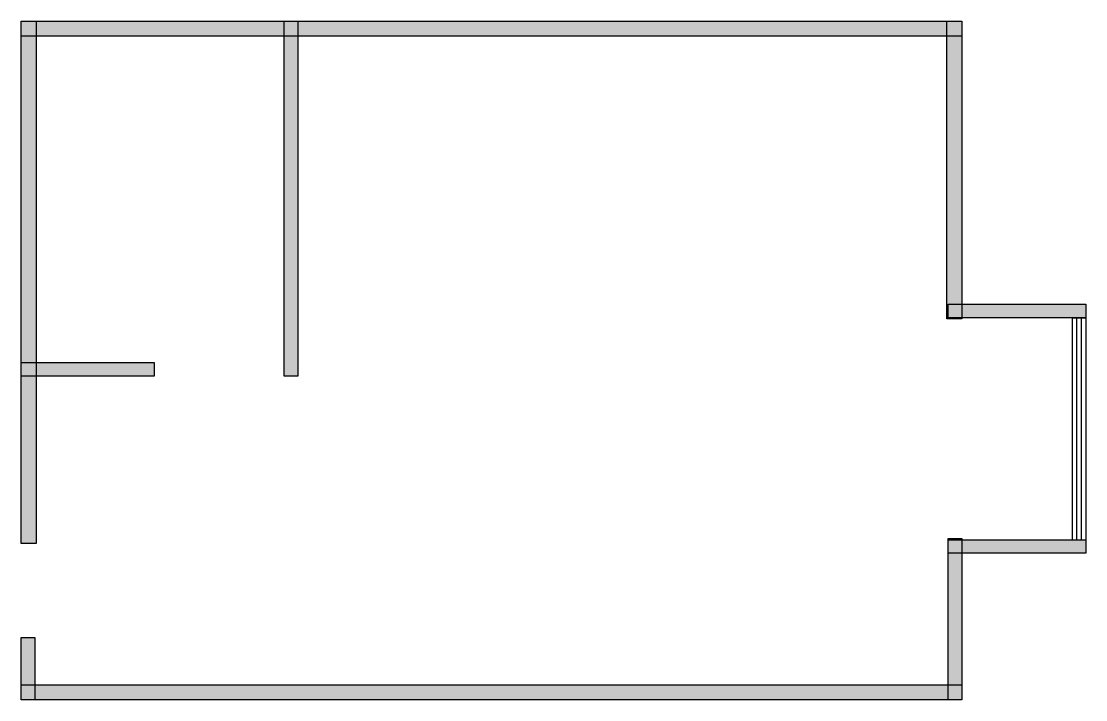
# Model space of a CAD drawing. Header units: centimetres. Extents: x 1 to 1074, y 1 to 685.
import ezdxf

# ---------------------------------------------------------------- set-up
doc = ezdxf.new("R2010")
doc.units = ezdxf.units.CM
doc.layers.add('WALL', color=7, linetype='Continuous')
doc.layers.add('WINDOW', color=5, linetype='Continuous')

msp = doc.modelspace()

# ---------------------------------------------------------------- hatches: boundary and pattern name
at = {"layer": 'WALL'}
h = msp.add_hatch(color=256, dxfattribs=at)
h.dxf.hatch_style = 1
h.paths.add_polyline_path([(1.2, 685), (948.8, 685), (948.8, 670), (1.2, 670)])
h = msp.add_hatch(color=256, dxfattribs=at)
h.dxf.hatch_style = 1
h.paths.add_polyline_path([(1.2, 685), (16.2, 685), (16.2, 158.8), (1.2, 158.8)])
h = msp.add_hatch(color=256, dxfattribs=at)
h.dxf.hatch_style = 1
h.paths.add_polyline_path([(266.2, 685), (280, 685), (280, 327.5), (266.2, 327.5)])
h = msp.add_hatch(color=256, dxfattribs=at)
h.dxf.hatch_style = 1
h.paths.add_polyline_path([(933.8, 685), (948.8, 685), (948.8, 385), (933.8, 385)])
h = msp.add_hatch(color=256, dxfattribs=at)
h.dxf.hatch_style = 1
h.paths.add_polyline_path([(935, 400), (1073.8, 400), (1073.8, 386.2), (935, 386.2)])
h = msp.add_hatch(color=256, dxfattribs=at)
h.dxf.hatch_style = 1
h.paths.add_polyline_path([(1.2, 341.2), (135, 341.2), (135, 327.5), (1.2, 327.5)])
h = msp.add_hatch(color=256, dxfattribs=at)
h.dxf.hatch_style = 1
h.paths.add_polyline_path([(935, 163.8), (948.8, 163.8), (948.8, 1.2), (935, 1.2)])
h = msp.add_hatch(color=256, dxfattribs=at)
h.dxf.hatch_style = 1
h.paths.add_polyline_path([(935, 162.5), (1073.8, 162.5), (1073.8, 148.8), (935, 148.8)])
h = msp.add_hatch(color=256, dxfattribs=at)
h.dxf.hatch_style = 1
h.paths.add_polyline_path([(1.2, 63.8), (15, 63.8), (15, 1.2), (1.2, 1.2)])
h = msp.add_hatch(color=256, dxfattribs=at)
h.dxf.hatch_style = 1
h.paths.add_polyline_path([(1.2, 16.2), (948.8, 16.2), (948.8, 1.2), (1.2, 1.2)])

# ---------------------------------------------------------------- linework, layer by layer
for points in [[(1.2, 685), (948.8, 685), (948.8, 670), (1.2, 670)], [(1.2, 685), (16.2, 685), (16.2, 158.8), (1.2, 158.8)], [(266.2, 685), (280, 685), (280, 327.5), (266.2, 327.5)], [(933.8, 685), (948.8, 685), (948.8, 385), (933.8, 385)], [(935, 400), (1073.8, 400), (1073.8, 386.2), (935, 386.2)], [(1.2, 341.2), (135, 341.2), (135, 327.5), (1.2, 327.5)], [(935, 163.8), (948.8, 163.8), (948.8, 1.2), (935, 1.2)], [(935, 162.5), (1073.8, 162.5), (1073.8, 148.8), (935, 148.8)], [(1.2, 63.8), (15, 63.8), (15, 1.2), (1.2, 1.2)], [(1.2, 16.2), (948.8, 16.2), (948.8, 1.2), (1.2, 1.2)]]:
    msp.add_lwpolyline(points, close=True, dxfattribs=at)
at = {"layer": 'WINDOW'}
for p, q in [((1060, 386.2), (1060, 162.5)), ((1060, 386.2), (1073.8, 386.2)), ((1064.6, 386.2), (1064.6, 162.5)), ((1069.2, 386.2), (1069.2, 162.5)), ((1073.8, 386.2), (1073.8, 162.5)), ((1060, 162.5), (1073.8, 162.5))]:
    msp.add_line(p, q, dxfattribs=at)

doc.saveas('drawing.dxf')
